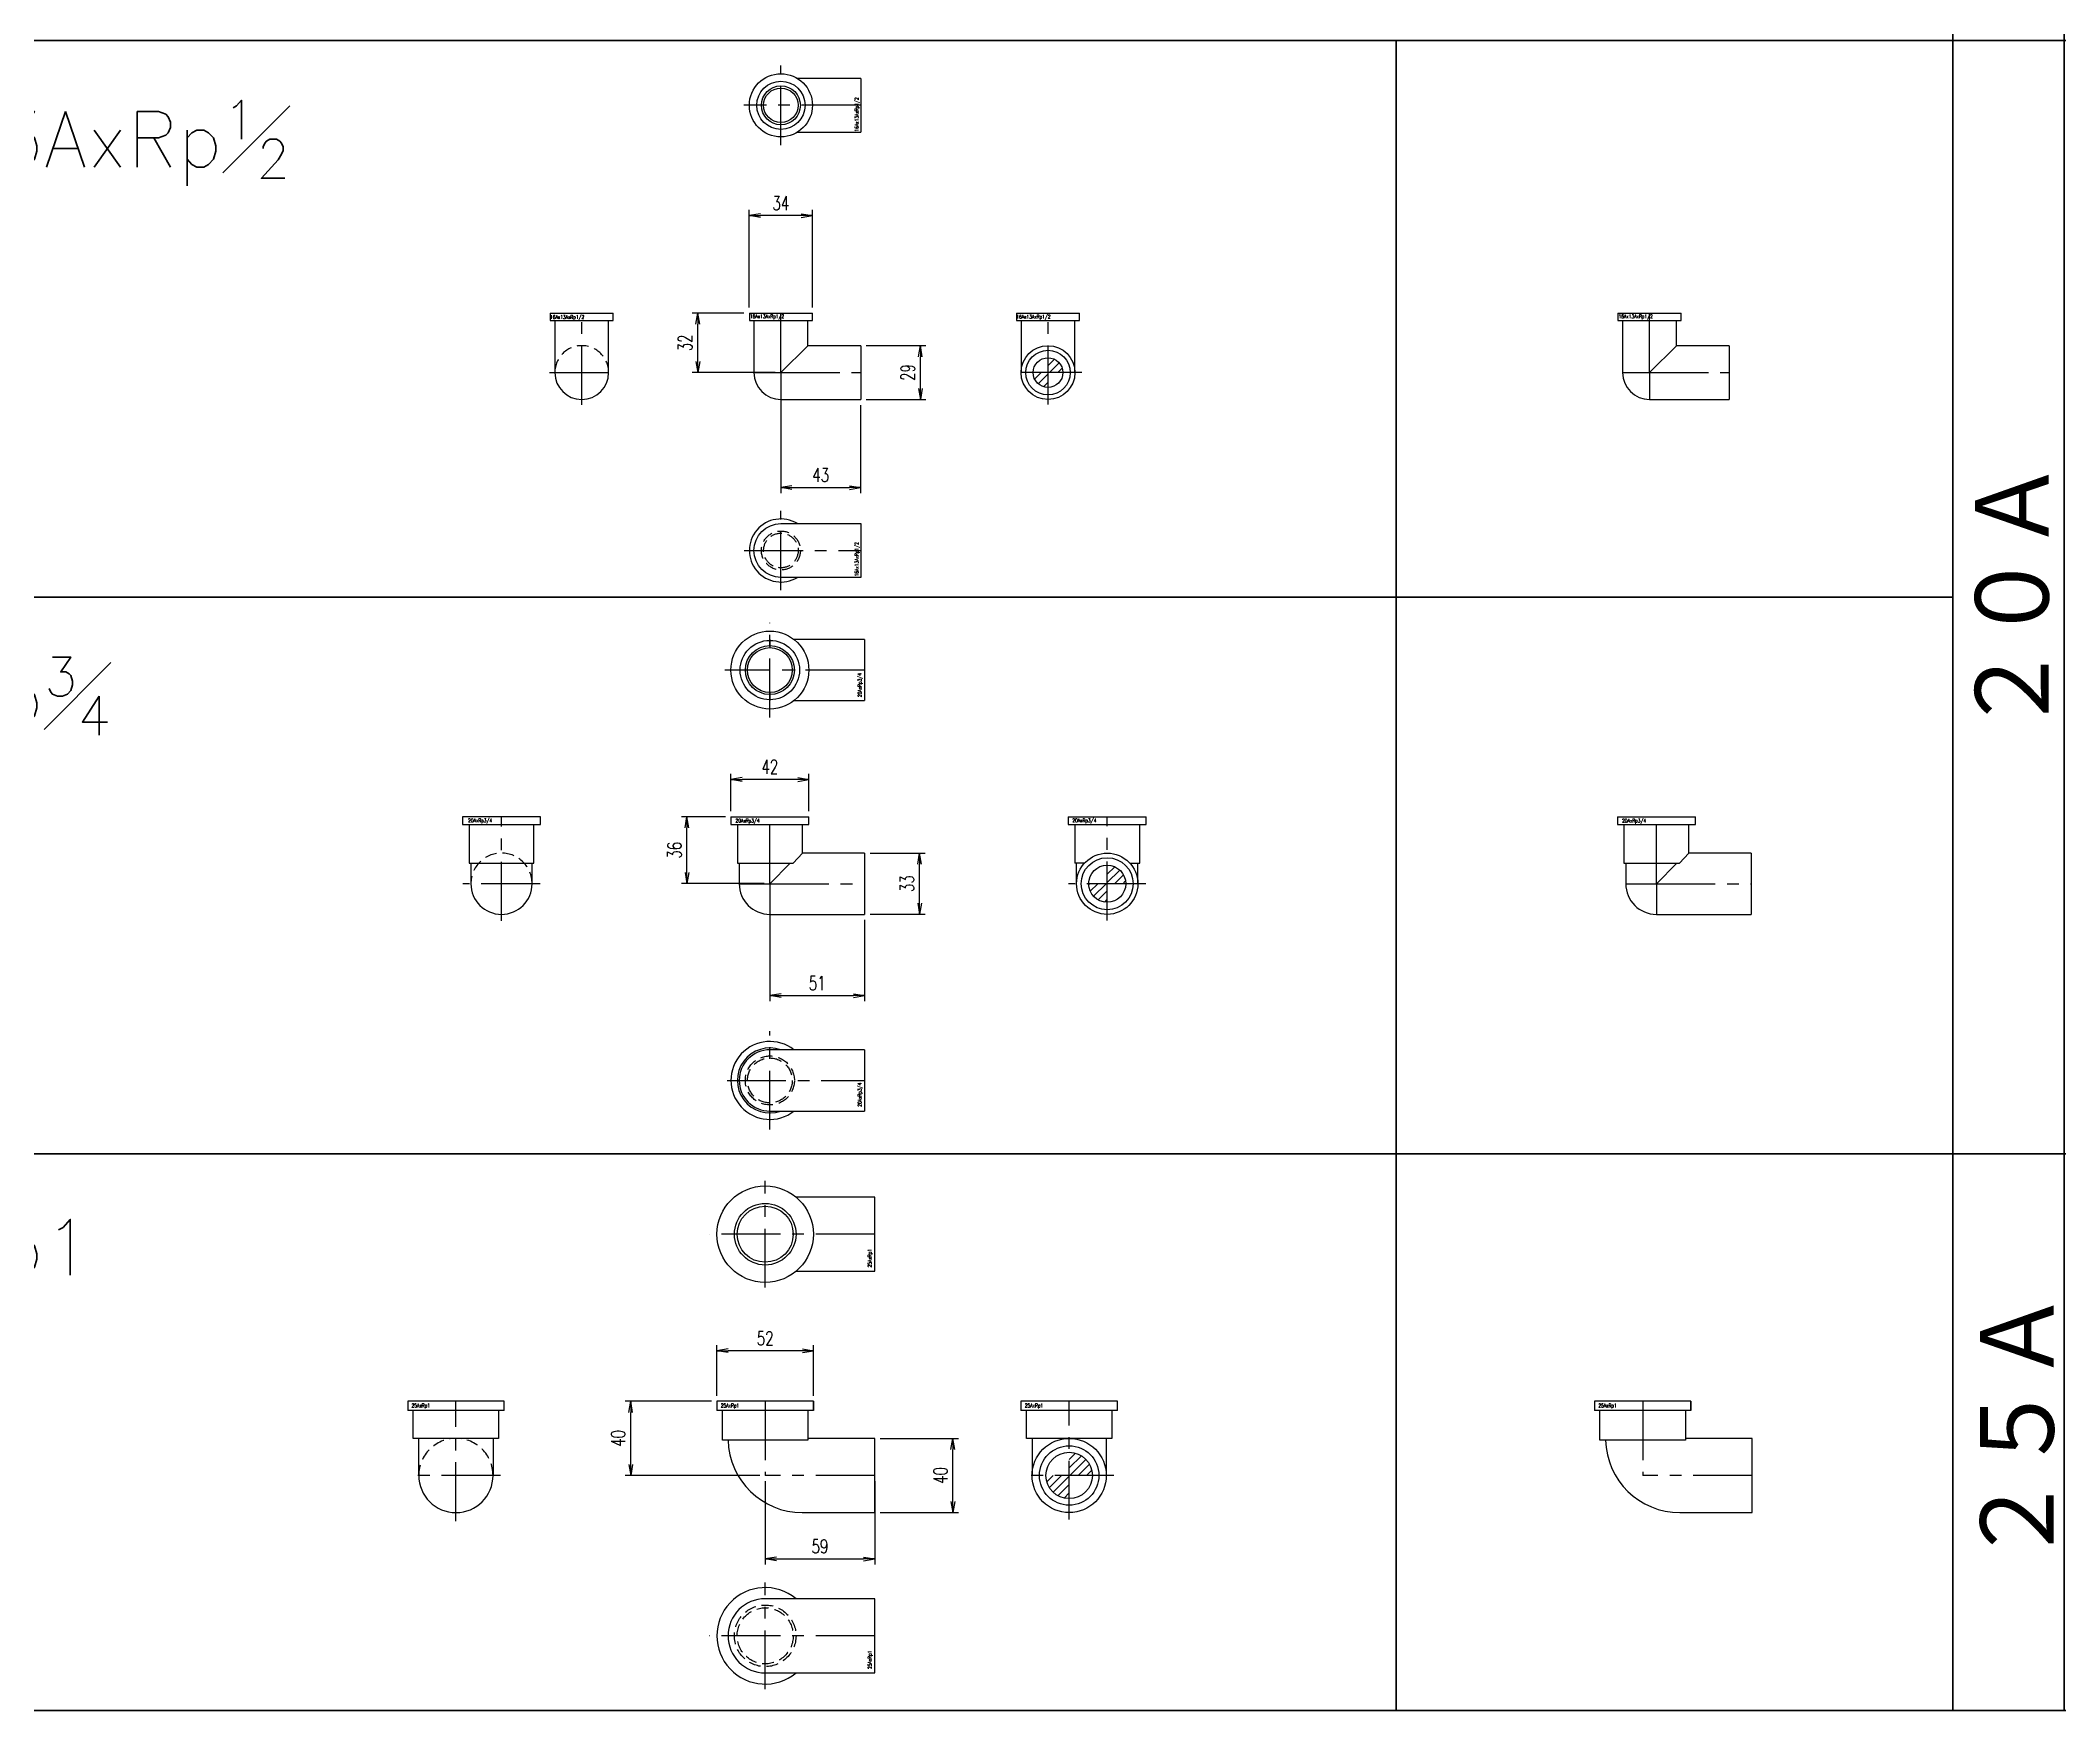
# Model space of a CAD drawing. Header units: millimetres. Extents: x 1711 to 90196, y -23291 to 8516.
# Drawn here: x 40797 to 41885, y -5161 to -4261 of the extents above; entities that cross this region are included whole.
import ezdxf

# ---------------------------------------------------------------- set-up
doc = ezdxf.new("R2010")
doc.units = ezdxf.units.MM
doc.header["$PDMODE"] = 35
doc.linetypes.add('CENTER', pattern=[50.8, 31.75, -6.35, 6.35, -6.35])
doc.linetypes.add('HIDDEN', pattern=[9.525, 6.35, -3.175])
doc.layers.add('line', color=153, linetype='Continuous', lineweight=50)
for name, color, linetype in [('寸法', 2, 'Continuous'), ('配管-CVP', 4, 'Continuous'), ('＃配管（PVC)', 21, 'Continuous')]:
    doc.layers.add(name, color=color, linetype=linetype)
doc.styles.add('kpk', font='romans.shx', dxfattribs={"width": 0.7, "bigfont": 'extfont2.shx'})
doc.styles.get("Standard").update_dxf_attribs({"font": 'romans.shx', "bigfont": 'extfont.shx'})
doc.dimstyles.new('KPK-3', dxfattribs={"dimscale": 3, "dimtxt": 2.5, "dimasz": 2, "dimexe": 1, "dimexo": 1, "dimgap": 1, "dimtad": 3, "dimdec": 1, "dimdsep": 46, "dimtxsty": 'kpk', "dimblk": 'OPEN', "dimcen": 2.5, "dimclrd": 2, "dimclre": 2, "dimclrt": 4, "dimadec": 1, "dimazin": 2, "dimtfac": 1, "dimtdec": 1, "dimtmove": 0, "dimatfit": 2, "dimldrblk": 'OPEN', "dimfxl": 0, "dimlwd": -1, "dimlwe": -1, "dimarcsym": 0})

# ---------------------------------------------------------------- blocks, each defined once
blk = doc.blocks.new('_Open')
at = {"color": 0, "linetype": 'ByBlock', "lineweight": -2}
for p, q in [((-1, 0.17), (0, 0)), ((-1, -0.17), (0, 0)), ((0, 0), (-1, 0))]:
    blk.add_line(p, q, dxfattribs=at)
blk = doc.blocks.new('*D2154')
at = {"layer": 'Defpoints', "color": 0, "transparency": 16777216}
for p in [(41151.7, -4407.6), (41179.4, -4407.6), (41196.4, -4439.6)]:
    blk.add_point(p, dxfattribs=at)
at = {"layer": '寸法', "color": 2, "transparency": 16777216}
for p, q in [((41176.4, -4407.6), (41148.7, -4407.6)), ((41151.7, -4433.6), (41151.7, -4413.6)), ((41193.4, -4439.6), (41148.7, -4439.6))]:
    blk.add_line(p, q, dxfattribs=at)
at = {"layer": '寸法', "color": 2, "transparency": 16777216, "xscale": 6, "yscale": 6, "zscale": 6}
for p, rotation in [((41151.7, -4407.6), 90), ((41151.7, -4439.6), 270)]:
    blk.add_blockref('_Open', p, dxfattribs=dict(at, rotation=rotation))
at = {"layer": '寸法', "color": 4, "transparency": 16777216, "insert": (41144.9, -4423.6), "char_height": 7.5, "attachment_point": 5, "rotation": 90, "style": 'kpk', "bg_fill": 3, "box_fill_scale": 1.1, "bg_fill_color": 256, "bg_fill_true_color": 13158600, "bg_fill_transparency": 0}
blk.add_mtext('32', dxfattribs=at)
blk = doc.blocks.new('*D2155')
at = {"layer": 'Defpoints', "color": 0, "transparency": 16777216}
for p in [(41196.4, -4439.6), (41239.4, -4454.1), (41239.4, -4501.6)]:
    blk.add_point(p, dxfattribs=at)
at = {"layer": '寸法', "color": 2, "transparency": 16777216}
for p, q in [((41196.4, -4442.6), (41196.4, -4504.6)), ((41239.4, -4457.1), (41239.4, -4504.6)), ((41202.4, -4501.6), (41233.4, -4501.6))]:
    blk.add_line(p, q, dxfattribs=at)
at = {"layer": '寸法', "color": 2, "transparency": 16777216, "xscale": 6, "yscale": 6, "zscale": 6, "rotation": 180}
blk.add_blockref('_Open', (41196.4, -4501.6), dxfattribs=at)
at = {"layer": '寸法', "color": 2, "transparency": 16777216, "xscale": 6, "yscale": 6, "zscale": 6}
blk.add_blockref('_Open', (41239.4, -4501.6), dxfattribs=at)
at = {"layer": '寸法', "color": 4, "transparency": 16777216, "insert": (41217.9, -4494.8), "char_height": 7.5, "attachment_point": 5, "style": 'kpk', "bg_fill": 3, "box_fill_scale": 1.1, "bg_fill_color": 256, "bg_fill_true_color": 13158600, "bg_fill_transparency": 0}
blk.add_mtext('43', dxfattribs=at)
blk = doc.blocks.new('*D2156')
at = {"layer": 'Defpoints', "color": 0, "transparency": 16777216}
for p in [(41239.4, -4425.1), (41271.6, -4425.1), (41239.4, -4454.1)]:
    blk.add_point(p, dxfattribs=at)
at = {"layer": '寸法', "color": 2, "transparency": 16777216}
for p, q in [((41242.4, -4425.1), (41274.6, -4425.1)), ((41271.6, -4448.1), (41271.6, -4431.1)), ((41242.4, -4454.1), (41274.6, -4454.1))]:
    blk.add_line(p, q, dxfattribs=at)
at = {"layer": '寸法', "color": 2, "transparency": 16777216, "xscale": 6, "yscale": 6, "zscale": 6}
for p, rotation in [((41271.6, -4425.1), 90), ((41271.6, -4454.1), 270)]:
    blk.add_blockref('_Open', p, dxfattribs=dict(at, rotation=rotation))
at = {"layer": '寸法', "color": 4, "transparency": 16777216, "insert": (41264.8, -4439.6), "char_height": 7.5, "attachment_point": 5, "rotation": 90, "style": 'kpk', "bg_fill": 3, "box_fill_scale": 1.1, "bg_fill_color": 256, "bg_fill_true_color": 13158600, "bg_fill_transparency": 0}
blk.add_mtext('29', dxfattribs=at)
blk = doc.blocks.new('*D2157')
at = {"layer": 'Defpoints', "color": 0, "transparency": 16777216}
for p in [(41179.4, -4355), (41179.4, -4407.6), (41213.4, -4407.6)]:
    blk.add_point(p, dxfattribs=at)
at = {"layer": '寸法', "color": 2, "transparency": 16777216}
for p, q in [((41179.4, -4404.6), (41179.4, -4352)), ((41207.4, -4355), (41185.4, -4355)), ((41213.4, -4404.6), (41213.4, -4352))]:
    blk.add_line(p, q, dxfattribs=at)
at = {"layer": '寸法', "color": 2, "transparency": 16777216, "xscale": 6, "yscale": 6, "zscale": 6, "rotation": 180}
blk.add_blockref('_Open', (41179.4, -4355), dxfattribs=at)
at = {"layer": '寸法', "color": 2, "transparency": 16777216, "xscale": 6, "yscale": 6, "zscale": 6}
blk.add_blockref('_Open', (41213.4, -4355), dxfattribs=at)
at = {"layer": '寸法', "color": 4, "transparency": 16777216, "insert": (41196.4, -4348.3), "char_height": 7.5, "attachment_point": 5, "style": 'kpk', "bg_fill": 3, "box_fill_scale": 1.1, "bg_fill_color": 256, "bg_fill_true_color": 13158600, "bg_fill_transparency": 0}
blk.add_mtext('34', dxfattribs=at)
blk = doc.blocks.new('*D2158')
at = {"layer": 'Defpoints', "color": 0, "transparency": 16777216}
for p in [(41145.8, -4679), (41169.5, -4679), (41190.5, -4715)]:
    blk.add_point(p, dxfattribs=at)
at = {"layer": '寸法', "color": 2, "transparency": 16777216}
for p, q in [((41166.5, -4679), (41142.8, -4679)), ((41145.8, -4709), (41145.8, -4685)), ((41187.5, -4715), (41142.8, -4715))]:
    blk.add_line(p, q, dxfattribs=at)
at = {"layer": '寸法', "color": 2, "transparency": 16777216, "xscale": 6, "yscale": 6, "zscale": 6}
for p, rotation in [((41145.8, -4679), 90), ((41145.8, -4715), 270)]:
    blk.add_blockref('_Open', p, dxfattribs=dict(at, rotation=rotation))
at = {"layer": '寸法', "color": 4, "transparency": 16777216, "insert": (41139.1, -4697), "char_height": 7.5, "attachment_point": 5, "rotation": 90, "style": 'kpk', "bg_fill": 3, "box_fill_scale": 1.1, "bg_fill_color": 256, "bg_fill_true_color": 13158600, "bg_fill_transparency": 0}
blk.add_mtext('36', dxfattribs=at)
blk = doc.blocks.new('*D2159')
at = {"layer": 'Defpoints', "color": 0, "transparency": 16777216}
for p in [(41190.5, -4715), (41241.5, -4731.5), (41241.5, -4775.3)]:
    blk.add_point(p, dxfattribs=at)
at = {"layer": '寸法', "color": 2, "transparency": 16777216}
for p, q in [((41190.5, -4718), (41190.5, -4778.3)), ((41241.5, -4734.5), (41241.5, -4778.3)), ((41196.5, -4775.3), (41235.5, -4775.3))]:
    blk.add_line(p, q, dxfattribs=at)
at = {"layer": '寸法', "color": 2, "transparency": 16777216, "xscale": 6, "yscale": 6, "zscale": 6, "rotation": 180}
blk.add_blockref('_Open', (41190.5, -4775.3), dxfattribs=at)
at = {"layer": '寸法', "color": 2, "transparency": 16777216, "xscale": 6, "yscale": 6, "zscale": 6}
blk.add_blockref('_Open', (41241.5, -4775.3), dxfattribs=at)
at = {"layer": '寸法', "color": 4, "transparency": 16777216, "insert": (41216, -4768.6), "char_height": 7.5, "attachment_point": 5, "style": 'kpk', "bg_fill": 3, "box_fill_scale": 1.1, "bg_fill_color": 256, "bg_fill_true_color": 13158600, "bg_fill_transparency": 0}
blk.add_mtext('51', dxfattribs=at)
blk = doc.blocks.new('*D2160')
at = {"layer": 'Defpoints', "color": 0, "transparency": 16777216}
for p in [(41241.5, -4698.5), (41271.2, -4698.5), (41241.5, -4731.5)]:
    blk.add_point(p, dxfattribs=at)
at = {"layer": '寸法', "color": 2, "transparency": 16777216}
for p, q in [((41244.5, -4698.5), (41274.2, -4698.5)), ((41271.2, -4725.5), (41271.2, -4704.5)), ((41244.5, -4731.5), (41274.2, -4731.5))]:
    blk.add_line(p, q, dxfattribs=at)
at = {"layer": '寸法', "color": 2, "transparency": 16777216, "xscale": 6, "yscale": 6, "zscale": 6}
for p, rotation in [((41271.2, -4698.5), 90), ((41271.2, -4731.5), 270)]:
    blk.add_blockref('_Open', p, dxfattribs=dict(at, rotation=rotation))
at = {"layer": '寸法', "color": 4, "transparency": 16777216, "insert": (41264.4, -4715), "char_height": 7.5, "attachment_point": 5, "rotation": 90, "style": 'kpk', "bg_fill": 3, "box_fill_scale": 1.1, "bg_fill_color": 256, "bg_fill_true_color": 13158600, "bg_fill_transparency": 0}
blk.add_mtext('33', dxfattribs=at)
blk = doc.blocks.new('*D2161')
at = {"layer": 'Defpoints', "color": 0, "transparency": 16777216}
for p in [(41169.5, -4658.9), (41169.5, -4679), (41211.5, -4679)]:
    blk.add_point(p, dxfattribs=at)
at = {"layer": '寸法', "color": 2, "transparency": 16777216}
for p, q in [((41169.5, -4676), (41169.5, -4655.9)), ((41211.5, -4676), (41211.5, -4655.9)), ((41205.5, -4658.9), (41175.5, -4658.9))]:
    blk.add_line(p, q, dxfattribs=at)
at = {"layer": '寸法', "color": 2, "transparency": 16777216, "xscale": 6, "yscale": 6, "zscale": 6, "rotation": 180}
blk.add_blockref('_Open', (41169.5, -4658.9), dxfattribs=at)
at = {"layer": '寸法', "color": 2, "transparency": 16777216, "xscale": 6, "yscale": 6, "zscale": 6}
blk.add_blockref('_Open', (41211.5, -4658.9), dxfattribs=at)
at = {"layer": '寸法', "color": 4, "transparency": 16777216, "insert": (41190.5, -4652.1), "char_height": 7.5, "attachment_point": 5, "style": 'kpk', "bg_fill": 3, "box_fill_scale": 1.1, "bg_fill_color": 256, "bg_fill_true_color": 13158600, "bg_fill_transparency": 0}
blk.add_mtext('42', dxfattribs=at)
blk = doc.blocks.new('*D2292')
at = {"layer": 'Defpoints', "color": 0, "transparency": 16777216}
for p in [(41188, -5033.9), (41247, -5033.9), (41247, -5078.9)]:
    blk.add_point(p, dxfattribs=at)
at = {"layer": '寸法', "color": 2, "transparency": 16777216}
for p, q in [((41188, -5036.9), (41188, -5081.9)), ((41247, -5036.9), (41247, -5081.9)), ((41194, -5078.9), (41241, -5078.9))]:
    blk.add_line(p, q, dxfattribs=at)
at = {"layer": '寸法', "color": 2, "transparency": 16777216, "xscale": 6, "yscale": 6, "zscale": 6, "rotation": 180}
blk.add_blockref('_Open', (41188, -5078.9), dxfattribs=at)
at = {"layer": '寸法', "color": 2, "transparency": 16777216, "xscale": 6, "yscale": 6, "zscale": 6}
blk.add_blockref('_Open', (41247, -5078.9), dxfattribs=at)
at = {"layer": '寸法', "color": 4, "transparency": 16777216, "insert": (41217.5, -5072.1), "char_height": 7.5, "attachment_point": 5, "style": 'kpk', "bg_fill": 3, "box_fill_scale": 1.1, "bg_fill_color": 256, "bg_fill_true_color": 13158600, "bg_fill_transparency": 0}
blk.add_mtext('59', dxfattribs=at)
blk = doc.blocks.new('*D2293')
at = {"layer": 'Defpoints', "color": 0, "transparency": 16777216}
for p in [(41115.5, -4993.9), (41162, -4993.9), (41188, -5033.9)]:
    blk.add_point(p, dxfattribs=at)
at = {"layer": '寸法', "color": 2, "transparency": 16777216}
for p, q in [((41159, -4993.9), (41112.5, -4993.9)), ((41115.5, -5027.9), (41115.5, -4999.9)), ((41185, -5033.9), (41112.5, -5033.9))]:
    blk.add_line(p, q, dxfattribs=at)
at = {"layer": '寸法', "color": 2, "transparency": 16777216, "xscale": 6, "yscale": 6, "zscale": 6}
for p, rotation in [((41115.5, -4993.9), 90), ((41115.5, -5033.9), 270)]:
    blk.add_blockref('_Open', p, dxfattribs=dict(at, rotation=rotation))
at = {"layer": '寸法', "color": 4, "transparency": 16777216, "insert": (41108.8, -5013.9), "char_height": 7.5, "attachment_point": 5, "rotation": 90, "style": 'kpk', "bg_fill": 3, "box_fill_scale": 1.1, "bg_fill_color": 256, "bg_fill_true_color": 13158600, "bg_fill_transparency": 0}
blk.add_mtext('40', dxfattribs=at)
blk = doc.blocks.new('16Ax13AxRp1／2-給水栓E-正面')
at = {"layer": '＃配管（PVC)', "color": 0, "linetype": 'ByBlock'}
for p, q in [((-17, 32), (-17, 28)), ((-17, 32), (17, 32)), ((-17, 28), (17, 28)), ((-14.5, 28), (-14.5, 0)), ((14.5, 14.5), (14.5, 28)), ((17, 28), (17, 32)), ((0, 0), (14.5, 14.5)), ((43, 14.5), (14.5, 14.5)), ((43, 14.5), (43, -14.5)), ((-14.5, 0), (0, 0)), ((0, 0), (0, -14.5)), ((0, -14.5), (43, -14.5))]:
    blk.add_line(p, q, dxfattribs=at)
at = {"layer": '＃配管（PVC)', "color": 2, "linetype": 'CENTER'}
for q in [(0, 32), (43, 0)]:
    blk.add_line((0, 0), q, dxfattribs=at)
at = {"layer": '＃配管（PVC)', "color": 0, "linetype": 'ByBlock'}
blk.add_arc((0, 0), 14.5, 180, 270, dxfattribs=at)
at = {"layer": 'Defpoints', "color": 6, "style": 'kpk', "width": 0.7}
blk.add_text('16Ax13AxRp1/2', height=2, dxfattribs=at).set_placement((-16.7, 29.3))
blk = doc.blocks.new('16Ax13AxRp1／2-給水栓E-上面')
at = {"color": 0, "ltscale": 0.5}
blk.add_line((8.9, -14.5), (43, -14.5), dxfattribs=at)
at = {"layer": '＃配管（PVC)', "color": 2, "linetype": 'CENTER'}
for p, q in [((0, -21.4), (0, 21.4)), ((43, 0), (-19.9, 0))]:
    blk.add_line(p, q, dxfattribs=at)
at = {"layer": '＃配管（PVC)', "color": 0, "linetype": 'ByBlock'}
for q in [(8.9, 14.5), (43, -14.5)]:
    blk.add_line((43, 14.5), q, dxfattribs=at)
for radius in [17, 13, 9.32]:
    blk.add_circle((0, 0), radius, dxfattribs=at)
at = {"layer": '＃配管（PVC)', "color": 42}
blk.add_circle((0, 0), 10.5, dxfattribs=at)
at = {"layer": 'Defpoints', "color": 6, "style": 'kpk', "width": 0.7}
blk.add_text('16Ax13AxRp1/2', height=2, rotation=90, dxfattribs=at).set_placement((41.8, -14.2))
blk = doc.blocks.new('16Ax13AxRp1／2-給水栓E-下面')
at = {"layer": '＃配管（PVC)', "color": 2, "linetype": 'CENTER'}
for p, q in [((0, -21.4), (0, 21.4)), ((-19.8, 0), (43, 0))]:
    blk.add_line(p, q, dxfattribs=at)
at = {"layer": '＃配管（PVC)', "color": 0, "linetype": 'ByBlock'}
blk.add_lwpolyline([(0, 14.5), (43, 14.5), (43, -14.5), (0, -14.5, -1)], format="xyb", close=True, dxfattribs=at)
at = {"layer": '＃配管（PVC)', "color": 132, "linetype": 'HIDDEN'}
for radius in [10.5, 9.32]:
    blk.add_circle((0, 0), radius, dxfattribs=at)
at = {"layer": '＃配管（PVC)', "color": 0, "linetype": 'ByBlock'}
blk.add_arc((0, 0), 17, 58.533, 301.467, dxfattribs=at)
at = {"layer": 'Defpoints', "color": 6, "style": 'kpk', "width": 0.7}
blk.add_text('16Ax13AxRp1/2', height=2, rotation=90, dxfattribs=at).set_placement((41.8, -14))
blk = doc.blocks.new('16Ax13AxRp1／2-給水栓E-半（穴無）')
at = {"color": 0, "linetype": 'ByBlock', "ltscale": 0.5}
blk.add_arc((0, 0), 14.5, 180, 0, dxfattribs=at)
at = {"layer": '＃配管（PVC)', "color": 0, "linetype": 'ByBlock'}
for p, q in [((-17, 32), (17, 32)), ((-17, 32), (-17, 28)), ((-17, 28), (17, 28)), ((-14.5, 28), (-14.5, 0)), ((14.5, 0), (14.5, 28)), ((17, 28), (17, 32))]:
    blk.add_line(p, q, dxfattribs=at)
at = {"layer": '＃配管（PVC)', "color": 2, "linetype": 'CENTER'}
for p, q in [((0, -17.3), (0, 32)), ((-17.4, 0), (17.4, 0))]:
    blk.add_line(p, q, dxfattribs=at)
at = {"layer": '＃配管（PVC)', "color": 132, "linetype": 'HIDDEN'}
blk.add_arc((0, 0), 14.5, 0, 180, dxfattribs=at)
at = {"layer": 'Defpoints', "color": 6, "style": 'kpk', "width": 0.7}
blk.add_text('16Ax13AxRp1/2', height=2, dxfattribs=at).set_placement((-17.1, 28.9))
blk = doc.blocks.new('16Ax13AxRp1／2-給水栓E')
at = {"color": 0}
blk.add_blockref('16Ax13AxRp1／2-給水栓E-正面', (0, 0), dxfattribs=at)
blk = doc.blocks.new('20AxRp3／4-給水栓E-正面')
at = {"layer": '＃配管（PVC)', "color": 0, "linetype": 'ByBlock'}
for p, q in [((-21, 36), (-21, 32)), ((-21, 36), (21, 36)), ((21, 32), (21, 36)), ((-21, 32), (21, 32)), ((-17.5, 32), (-17.5, 11)), ((17.5, 16.5), (17.5, 32)), ((-17.5, 11), (12.5, 11)), ((-16.5, 11), (-16.5, 0)), ((0, 0), (11, 11)), ((12.5, 11), (17.5, 16.5)), ((51, 16.5), (17.5, 16.5)), ((51, 16.5), (51, -16.5)), ((-16.5, 0), (0, 0)), ((0, -16.5), (51, -16.5))]:
    blk.add_line(p, q, dxfattribs=at)
at = {"layer": '＃配管（PVC)', "color": 2, "linetype": 'CENTER'}
for q in [(0, 36), (51, 0)]:
    blk.add_line((0, 0), q, dxfattribs=at)
at = {"layer": '＃配管（PVC)', "color": 0}
blk.add_line((0, 0), (0, -16.5), dxfattribs=at)
at = {"layer": '＃配管（PVC)', "color": 0, "linetype": 'ByBlock'}
blk.add_arc((0, 0), 16.5, 180, 270, dxfattribs=at)
at = {"layer": 'Defpoints', "color": 6, "style": 'kpk', "width": 0.7}
blk.add_text('20AxRp3/4 ', height=2, dxfattribs=at).set_placement((-18.5, 33))
blk = doc.blocks.new('20AxRp3／4-給水栓E-上面')
at = {"color": 0, "ltscale": 0.5}
for p, q in [((51, 16.5), (51, -16.5)), ((0, -12.1), (0, -16.5))]:
    blk.add_line(p, q, dxfattribs=at)
at = {"layer": '＃配管（PVC)', "color": 2, "linetype": 'CENTER'}
for p, q in [((0, -25.5), (0, 25.5)), ((51, 0), (-24.3, 0))]:
    blk.add_line(p, q, dxfattribs=at)
at = {"layer": '＃配管（PVC)', "color": 0}
for p, q in [((0, 16.5), (0, 12.1)), ((13, -16.5), (51, -16.5))]:
    blk.add_line(p, q, dxfattribs=at)
at = {"layer": '＃配管（PVC)', "color": 0, "linetype": 'ByBlock'}
blk.add_line((51, 16.5), (13, 16.5), dxfattribs=at)
for radius in [21, 16, 12.1]:
    blk.add_circle((0, 0), radius, dxfattribs=at)
at = {"layer": '＃配管（PVC)', "color": 42}
blk.add_circle((0, 0), 13.2, dxfattribs=at)
at = {"layer": 'Defpoints', "color": 6, "style": 'kpk', "width": 0.7}
blk.add_text('20AxRp3/4 ', height=2, rotation=90, dxfattribs=at).set_placement((49.4, -14.6))
blk = doc.blocks.new('20AxRp3／4-給水栓E-下面')
at = {"layer": '＃配管（PVC)', "color": 2, "linetype": 'CENTER'}
for p, q in [((0, -26.5), (0, 26.5)), ((-23.1, 0), (51, 0))]:
    blk.add_line(p, q, dxfattribs=at)
at = {"layer": '＃配管（PVC)', "color": 0, "linetype": 'ByBlock'}
for p, q in [((51, 16.5), (0, 16.5)), ((51, 16.5), (51, -16.5)), ((0, -16.5), (51, -16.5))]:
    blk.add_line(p, q, dxfattribs=at)
at = {"layer": '＃配管（PVC)', "color": 132, "linetype": 'HIDDEN'}
for radius in [13.2, 12.1]:
    blk.add_circle((0, 0), radius, dxfattribs=at)
at = {"layer": '＃配管（PVC)', "color": 0, "linetype": 'ByBlock'}
for radius, start, end in [(21, 51.7868, 308.2132), (17.5, 70.537, 289.463), (16.5, 90, 270)]:
    blk.add_arc((0, 0), radius, start, end, dxfattribs=at)
at = {"layer": 'Defpoints', "color": 6, "style": 'kpk', "width": 0.7}
blk.add_text('20AxRp3/4 ', height=2, rotation=90, dxfattribs=at).set_placement((49.4, -14.2))
blk = doc.blocks.new('20AxRp3／4-給水栓E-側面（穴有）')
at = {"layer": '＃配管（PVC)'}
h = blk.add_hatch(dxfattribs=at)
h.set_pattern_fill('ANSI31', color=252)
h.paths.add_polyline_path([(10, 0, 0.414214), (0, 10), (0, 0)])
h.paths.add_polyline_path([(0, 0), (-10, 0, 0.414214), (0, -10)])
at = {"layer": '＃配管（PVC)', "color": 0, "linetype": 'ByBlock'}
for p, q in [((-21, 36), (-21, 32)), ((-21, 36), (21, 36)), ((21, 32), (21, 36)), ((-21, 32), (21, 32)), ((-17.5, 32), (-17.5, 11)), ((17.5, 11), (17.5, 32)), ((-12.3, 11), (-17.5, 11)), ((-16.5, 0), (-16.5, 11)), ((12.3, 11), (17.5, 11)), ((16.5, 0), (16.5, 11))]:
    blk.add_line(p, q, dxfattribs=at)
at = {"layer": '＃配管（PVC)', "color": 2, "linetype": 'CENTER'}
for p, q in [((0, -19.8), (0, 36)), ((20.8, 0), (-20.8, 0))]:
    blk.add_line(p, q, dxfattribs=at)
at = {"layer": '＃配管（PVC)', "color": 0}
blk.add_line((16.5, 0), (13, 0), dxfattribs=at)
at = {"layer": '＃配管（PVC)', "color": 0, "linetype": 'ByBlock'}
for radius in [16.5, 14, 10]:
    blk.add_circle((0, 0), radius, dxfattribs=at)
at = {"layer": 'Defpoints', "color": 6, "style": 'kpk', "width": 0.7}
blk.add_text('20AxRp3/4 ', height=2, dxfattribs=at).set_placement((-18.8, 33.1))
blk = doc.blocks.new('20AxRp3／4-給水栓E-側面（穴無）')
at = {"layer": '＃配管（PVC)', "color": 2, "linetype": 'CENTER'}
for p, q in [((0, -20), (0, 36)), ((20.8, 0), (-20.8, 0))]:
    blk.add_line(p, q, dxfattribs=at)
at = {"layer": '＃配管（PVC)', "color": 0, "linetype": 'ByBlock'}
for p, q in [((-16.5, 11), (-16.5, 0)), ((16.5, 0), (16.5, 11))]:
    blk.add_line(p, q, dxfattribs=at)
blk.add_lwpolyline([(-21, 36), (-21, 32), (21, 32), (21, 36)], close=True, dxfattribs=at)
blk.add_lwpolyline([(-17.5, 32), (-17.5, 11), (17.5, 11), (17.5, 32)], dxfattribs=at)
at = {"layer": '＃配管（PVC)', "color": 132, "linetype": 'HIDDEN'}
blk.add_arc((0, 0), 16.5, 0, 180, dxfattribs=at)
at = {"layer": '＃配管（PVC)', "color": 0, "linetype": 'ByBlock'}
blk.add_arc((0, 0), 16.5, 180, 0, dxfattribs=at)
at = {"layer": 'Defpoints', "color": 6, "style": 'kpk', "width": 0.7}
blk.add_text('20AxRp3/4 ', height=2, dxfattribs=at).set_placement((-18, 33.1))
blk = doc.blocks.new('20AxRp3／4-給水栓E')
at = {"color": 0}
blk.add_blockref('20AxRp3／4-給水栓E-正面', (0, 0), dxfattribs=at)
blk = doc.blocks.new('16Ax13AxRp1／2-給水栓E-側面（穴有）')
at = {"layer": '＃配管（PVC)'}
h = blk.add_hatch(dxfattribs=at)
h.set_pattern_fill('ANSI31', color=252)
h.set_pattern_definition([(45, (-37768.223, 4439.6084), (-2.24506403, 2.24506403), [])])
h.paths.add_polyline_path([(0, 0), (8, 0, 0.414214), (0, 8)])
h.paths.add_polyline_path([(0, -8), (0, 0), (-8, 0, 0.414214)])
at = {"layer": '＃配管（PVC)', "color": 0, "linetype": 'ByBlock'}
for p, q in [((-17, 32), (-17, 28)), ((-17, 32), (17, 32)), ((-17, 28), (17, 28)), ((-14.5, 28), (-14.5, 0)), ((14.5, 0), (14.5, 28)), ((17, 28), (17, 32))]:
    blk.add_line(p, q, dxfattribs=at)
at = {"layer": '＃配管（PVC)', "color": 2, "linetype": 'CENTER'}
for p, q in [((0, -17.2), (0, 32)), ((18.3, 0), (-18.3, 0))]:
    blk.add_line(p, q, dxfattribs=at)
at = {"layer": '＃配管（PVC)', "color": 0}
for p, q in [((-11, 0), (-14.5, 0)), ((14.5, 0), (11, 0))]:
    blk.add_line(p, q, dxfattribs=at)
at = {"layer": '＃配管（PVC)', "color": 0, "linetype": 'ByBlock'}
for radius in [14.5, 12, 8]:
    blk.add_circle((0, 0), radius, dxfattribs=at)
at = {"layer": 'Defpoints', "color": 6, "ltscale": 0.5, "style": 'kpk', "width": 0.7}
blk.add_text('16Ax13AxRp1/2', height=2, dxfattribs=at).set_placement((-17.1, 29.1))
blk = doc.blocks.new('25AxRp1-給水栓E-下面')
at = {"layer": '＃配管（PVC)', "color": 2, "linetype": 'CENTER'}
for p, q in [((0, -28.8), (0, 28.8)), ((59, 0), (-30, 0))]:
    blk.add_line(p, q, dxfattribs=at)
at = {"layer": '＃配管（PVC)', "color": 0, "linetype": 'ByBlock'}
blk.add_lwpolyline([(0, -20), (59, -20), (59, 20), (0, 20)], dxfattribs=at)
at = {"layer": '＃配管（PVC)', "color": 132, "linetype": 'HIDDEN'}
for radius in [16.6, 15.1]:
    blk.add_circle((0, 0), radius, dxfattribs=at)
at = {"layer": '＃配管（PVC)', "color": 0, "linetype": 'ByBlock'}
for radius, start, end in [(26, 50.2849, 309.7151), (20, 90, 270)]:
    blk.add_arc((0, 0), radius, start, end, dxfattribs=at)
at = {"layer": 'Defpoints', "color": 6, "style": 'kpk', "width": 0.7}
blk.add_text('25AxRp1 ', height=2, rotation=90, dxfattribs=at).set_placement((57.3, -17.9))
blk = doc.blocks.new('25AxRp1-給水栓E-上面')
at = {"layer": '＃配管（PVC)', "color": 2, "linetype": 'CENTER'}
for p, q in [((0, -28.8), (0, 28.8)), ((59, 0), (-29.9, 0))]:
    blk.add_line(p, q, dxfattribs=at)
at = {"layer": '＃配管（PVC)', "color": 0, "linetype": 'ByBlock'}
for p, q in [((59, 20), (16.6, 20)), ((59, -20), (59, 20)), ((16.6, -20), (59, -20))]:
    blk.add_line(p, q, dxfattribs=at)
for radius in [26, 15.1]:
    blk.add_circle((0, 0), radius, dxfattribs=at)
at = {"layer": '＃配管（PVC)', "color": 42, "linetype": 'ByBlock'}
blk.add_circle((0, 0), 16.6, dxfattribs=at)
at = {"layer": 'Defpoints', "color": 6, "style": 'kpk', "width": 0.7}
blk.add_text('25AxRp1 ', height=2, rotation=90, dxfattribs=at).set_placement((57.3, -17.9))
blk = doc.blocks.new('25AxRp1-給水栓E-正面')
at = {"layer": '＃配管（PVC)', "color": 0, "linetype": 'ByBlock'}
for p, q in [((26, 40), (-26, 40)), ((-26, 40), (-26, 35)), ((26, 35), (-26, 35)), ((-23, 19), (-23, 35)), ((23, 35), (23, 19)), ((26, 40), (26, 35)), ((26, 35), (26, 40)), ((23, 19), (-23, 19))]:
    blk.add_line(p, q, dxfattribs=at)
at = {"layer": '＃配管（PVC)', "color": 2, "linetype": 'CENTER'}
for p in [(0, 40), (59, 0)]:
    blk.add_line(p, (0, 0), dxfattribs=at)
at = {"layer": '＃配管（PVC)', "color": 0, "linetype": 'ByBlock'}
blk.add_lwpolyline([(20, -20), (59, -20), (59, 20), (23, 20)], dxfattribs=at)
blk.add_arc((20, 20), 40, 181.4325, 270, dxfattribs=at)
at = {"layer": 'Defpoints', "color": 6, "style": 'kpk', "width": 0.7}
blk.add_text('25AxRp1 ', height=2, dxfattribs=at).set_placement((-23.9, 36.7))
blk = doc.blocks.new('25AxRp1-給水栓E-側面（穴有）')
at = {"layer": '＃配管（PVC)'}
h = blk.add_hatch(dxfattribs=at)
h.set_pattern_fill('ANSI31', color=252)
h.set_pattern_definition([(45, (-37785.4037, 5033.895), (-2.24506403, 2.24506403), [])])
h.paths.add_polyline_path([(12.5, 0, 0.414214), (0, 12.5), (0, 0)])
h.paths.add_polyline_path([(-12.5, 0, 0.414214), (0, -12.5), (0, 0)])
at = {"layer": '＃配管（PVC)', "color": 0, "linetype": 'ByBlock'}
for p, q in [((26, 40), (-26, 40)), ((-26, 40), (-26, 35)), ((26, 35), (-26, 35)), ((-23, 20), (-23, 35)), ((23, 35), (23, 20)), ((26, 35), (26, 40)), ((23, 20), (-23, 20)), ((-20, 20), (-20, 0)), ((20, 20), (20, 0))]:
    blk.add_line(p, q, dxfattribs=at)
at = {"layer": '＃配管（PVC)', "color": 2, "linetype": 'CENTER'}
for p, q in [((0, -23.8), (0, 40)), ((24, 0), (-24, 0))]:
    blk.add_line(p, q, dxfattribs=at)
at = {"layer": '＃配管（PVC)', "color": 0, "linetype": 'ByBlock'}
for radius in [20, 16, 12.5]:
    blk.add_circle((0, 0), radius, dxfattribs=at)
at = {"layer": 'Defpoints', "color": 6, "ltscale": 0.5, "style": 'kpk', "width": 0.7}
blk.add_text('25AxRp1 ', height=2, dxfattribs=at).set_placement((-23.9, 36.7))
blk = doc.blocks.new('25AxRp1-給水栓E-側面（穴無）')
at = {"layer": '＃配管（PVC)', "color": 0, "linetype": 'ByBlock'}
for p, q in [((26, 40), (-26, 40)), ((-26, 40), (-26, 35)), ((26, 35), (-26, 35)), ((-23, 20), (-23, 35)), ((23, 35), (23, 20)), ((26, 35), (26, 40)), ((23, 20), (-23, 20)), ((-20, 0), (-20, 20)), ((20, 20), (20, 0))]:
    blk.add_line(p, q, dxfattribs=at)
at = {"layer": '＃配管（PVC)', "color": 2, "linetype": 'CENTER'}
for p, q in [((0, -24.6), (0, 40)), ((24, 0), (-24, 0))]:
    blk.add_line(p, q, dxfattribs=at)
at = {"layer": '＃配管（PVC)', "color": 132, "linetype": 'HIDDEN'}
blk.add_arc((0, 0), 20, 0, 180, dxfattribs=at)
at = {"layer": '＃配管（PVC)', "color": 0, "linetype": 'ByBlock'}
blk.add_arc((0, 0), 20, 180, 0, dxfattribs=at)
at = {"layer": 'Defpoints', "color": 6, "ltscale": 0.5, "style": 'kpk', "width": 0.7}
blk.add_text('25AxRp1 ', height=2, dxfattribs=at).set_placement((-23.9, 36.7))
blk = doc.blocks.new('*U320')
at = {"color": 0}
blk.add_blockref('25AxRp1-給水栓E-正面', (0, 0), dxfattribs=at)
blk = doc.blocks.new('*D2290')
at = {"layer": 'Defpoints', "color": 0, "transparency": 16777216}
for p in [(41162, -4966.7), (41162, -4993.9), (41214, -4993.9)]:
    blk.add_point(p, dxfattribs=at)
at = {"layer": '寸法', "color": 2, "transparency": 16777216}
for p, q in [((41162, -4990.9), (41162, -4963.7)), ((41208, -4966.7), (41168, -4966.7)), ((41214, -4990.9), (41214, -4963.7))]:
    blk.add_line(p, q, dxfattribs=at)
at = {"layer": '寸法', "color": 2, "transparency": 16777216, "xscale": 6, "yscale": 6, "zscale": 6, "rotation": 180}
blk.add_blockref('_Open', (41162, -4966.7), dxfattribs=at)
at = {"layer": '寸法', "color": 2, "transparency": 16777216, "xscale": 6, "yscale": 6, "zscale": 6}
blk.add_blockref('_Open', (41214, -4966.7), dxfattribs=at)
at = {"layer": '寸法', "color": 4, "transparency": 16777216, "insert": (41188, -4960), "char_height": 7.5, "attachment_point": 5, "style": 'kpk', "bg_fill": 3, "box_fill_scale": 1.1, "bg_fill_color": 256, "bg_fill_true_color": 13158600, "bg_fill_transparency": 0}
blk.add_mtext('52', dxfattribs=at)
blk = doc.blocks.new('*D2291')
at = {"layer": 'Defpoints', "color": 0, "transparency": 16777216}
for p in [(41247, -5013.9), (41289.1, -5013.9), (41247, -5053.9)]:
    blk.add_point(p, dxfattribs=at)
at = {"layer": '寸法', "color": 2, "transparency": 16777216}
for p, q in [((41250, -5013.9), (41292.1, -5013.9)), ((41289.1, -5047.9), (41289.1, -5019.9)), ((41250, -5053.9), (41292.1, -5053.9))]:
    blk.add_line(p, q, dxfattribs=at)
at = {"layer": '寸法', "color": 2, "transparency": 16777216, "xscale": 6, "yscale": 6, "zscale": 6}
for p, rotation in [((41289.1, -5013.9), 90), ((41289.1, -5053.9), 270)]:
    blk.add_blockref('_Open', p, dxfattribs=dict(at, rotation=rotation))
at = {"layer": '寸法', "color": 4, "transparency": 16777216, "insert": (41282.4, -5033.9), "char_height": 7.5, "attachment_point": 5, "rotation": 90, "style": 'kpk', "bg_fill": 3, "box_fill_scale": 1.1, "bg_fill_color": 256, "bg_fill_true_color": 13158600, "bg_fill_transparency": 0}
blk.add_mtext('40', dxfattribs=at)
blk = doc.blocks.new('A$Cf01605b7')
at = {"layer": 'line'}
blk.add_line((2520, 0), (2520, -1360), dxfattribs=at)
for points in [[(2520, -1360), (2520, 0), (2580, 0), (2580, -1360)], [(2520, -460), (1320, -460), (1260, -460)], [(3780, -460), (2580, -460), (2520, -460)], [(2520, -760), (1260, -760)], [(2520, -1060), (1320, -1060), (1260, -1060)], [(3780, -1060), (2580, -1060), (2520, -1060)], [(2520, -1360), (1320, -1360), (1260, -1360)], [(3780, -1360), (2580, -1360), (2520, -1360)]]:
    blk.add_lwpolyline(points, dxfattribs=at)
for points in [[(2520, -460), (2220, -460), (2220, -760), (2520, -760)], [(2520, -760), (2220, -760), (2220, -1060), (2520, -1060)], [(2520, -1060), (2220, -1060), (2220, -1360), (2520, -1360)]]:
    blk.add_lwpolyline(points, close=True, dxfattribs=at)
at = {"layer": 'line', "char_height": 30, "attachment_point": 4}
for s, insert in [('\\A1;16Ax13AxRp{\\H0.7x;\\S1#2;}', (1343.6, -515.3)), ('\\A1;20AxRp{\\H0.7x;\\S3#4;}', (1343.6, -815.3)), ('25AxRp1', (1343.6, -1115.3))]:
    blk.add_mtext(s, dxfattribs=dict(at, insert=insert))
at = {"layer": 'line', "char_height": 45, "attachment_point": 5, "rotation": 90}
for s, insert in [('２０Ａ', (2553.4, -760)), ('２５Ａ', (2556.2, -1207.6))]:
    blk.add_mtext(s, dxfattribs=dict(at, insert=insert))

msp = doc.modelspace()

# ---------------------------------------------------------------- block references
at = {"layer": '配管-CVP'}
for name, p in [('16Ax13AxRp1／2-給水栓E-上面', (41196.4381, -4295.5876)), ('16Ax13AxRp1／2-給水栓E-半（穴無）', (41089.1235, -4439.6084)), ('16Ax13AxRp1／2-給水栓E-側面（穴有）', (41340.3583, -4439.6084)), ('16Ax13AxRp1／2-給水栓E', (41664.4532, -4439.6084)), ('16Ax13AxRp1／2-給水栓E-下面', (41196.4381, -4535.4759)), ('20AxRp3／4-給水栓E-上面', (41190.494, -4599.8906)), ('20AxRp3／4-給水栓E-側面（穴無）', (41045.8848, -4715.0448)), ('20AxRp3／4-給水栓E-側面（穴有）', (41372.2585, -4715.0448)), ('20AxRp3／4-給水栓E', (41668.1559, -4715.0448)), ('20AxRp3／4-給水栓E-下面', (41190.494, -4821.0365)), ('25AxRp1-給水栓E-上面', (41187.9754, -4903.8949)), ('25AxRp1-給水栓E-側面（穴無）', (41021.3335, -5033.8949)), ('25AxRp1-給水栓E-側面（穴有）', (41351.7729, -5033.8949)), ('*U320', (41660.7813, -5033.8949)), ('25AxRp1-給水栓E-下面', (41187.9754, -5120.3052))]:
    msp.add_blockref(name, p, dxfattribs=at)

# ---------------------------------------------------------------- dimensions: what is measured, and where the dimension line sits
at = {"layer": '寸法'}
for base, p1, p2, picture, middle in [((41151.6509, -4407.6084), (41196.4381, -4439.6084), (41179.4381, -4407.6084), '*D2154', (41144.9009, -4423.6084)), ((41145.8276, -4679.0448), (41190.494, -4715.0448), (41169.494, -4679.0448), '*D2158', (41139.0776, -4697.0448))]:
    dim = msp.add_linear_dim(base=base, p1=p1, p2=p2, angle=90, dimstyle='KPK-3', dxfattribs=at)
    dim.commit()
    dim.dimension.update_dxf_attribs({"geometry": picture, "text_midpoint": middle})
dim = msp.add_linear_dim(base=(41246.9754, -5078.8571), p1=(41187.9754, -5033.8949), p2=(41246.9754, -5033.8949), dimstyle='KPK-3', dxfattribs=at)
dim.commit()
dim.dimension.update_dxf_attribs({"geometry": '*D2292', "text_midpoint": (41217.4754, -5072.1071)})

# ---------------------------------------------------------------- next in the draw order: dimensions: what is measured, and where the dimension line sits
for base, p1, p2, angle, picture, middle in [((41179.4381, -4355.0148), (41213.4381, -4407.6084), (41179.4381, -4407.6084), 180, '*D2157', (41196.4381, -4348.2648)), ((41239.4381, -4501.5827), (41196.4381, -4439.6084), (41239.4381, -4454.1084), 180, '*D2155', (41217.9381, -4494.8327)), ((41169.494, -4658.861), (41211.494, -4679.0448), (41169.494, -4679.0448), 180, '*D2161', (41190.494, -4652.111)), ((41241.494, -4775.3423), (41190.494, -4715.0448), (41241.494, -4731.5448), 180, '*D2159', (41215.994, -4768.5923)), ((41115.5084, -4993.8949), (41187.9754, -5033.8949), (41161.9754, -4993.8949), 90, '*D2293', (41108.7584, -5013.8949))]:
    dim = msp.add_linear_dim(base=base, p1=p1, p2=p2, angle=angle, dimstyle='KPK-3', dxfattribs=at)
    dim.commit()
    dim.dimension.update_dxf_attribs({"geometry": picture, "text_midpoint": middle})

# ---------------------------------------------------------------- next in the draw order: block references
at = {"layer": '配管-CVP'}
msp.add_blockref('25AxRp1-給水栓E-正面', (41187.9754, -5033.8949), dxfattribs=at)

# ---------------------------------------------------------------- next in the draw order: dimensions: what is measured, and where the dimension line sits
at = {"layer": '寸法'}
for base, p1, p2, picture, middle in [((41271.5794, -4425.1084), (41239.4381, -4454.1084), (41239.4381, -4425.1084), '*D2156', (41264.8294, -4439.6084)), ((41271.1724, -4698.5448), (41241.494, -4731.5448), (41241.494, -4698.5448), '*D2160', (41264.4224, -4715.0448))]:
    dim = msp.add_linear_dim(base=base, p1=p1, p2=p2, angle=90, dimstyle='KPK-3', dxfattribs=at)
    dim.commit()
    dim.dimension.update_dxf_attribs({"geometry": picture, "text_midpoint": middle})

# ---------------------------------------------------------------- next in the draw order: block references
at = {"layer": '配管-CVP'}
for name, p in [('16Ax13AxRp1／2-給水栓E-正面', (41196.4381, -4439.6084)), ('20AxRp3／4-給水栓E-正面', (41190.494, -4715.0448))]:
    msp.add_blockref(name, p, dxfattribs=at)

# ---------------------------------------------------------------- next in the draw order: dimensions: what is measured, and where the dimension line sits
at = {"layer": '寸法'}
dim = msp.add_linear_dim(base=(41161.9754, -4966.7068), p1=(41213.9754, -4993.8949), p2=(41161.9754, -4993.8949), dimstyle='KPK-3', dxfattribs=at)
dim.commit()
dim.dimension.update_dxf_attribs({"geometry": '*D2290', "text_midpoint": (41187.9754, -4959.9568)})
dim = msp.add_linear_dim(base=(41289.1212, -5013.8949), p1=(41246.9754, -5053.8949), p2=(41246.9754, -5013.8949), angle=90, dimstyle='KPK-3', dxfattribs=at)
dim.commit()
dim.dimension.update_dxf_attribs({"geometry": '*D2291', "text_midpoint": (41282.3712, -5033.8949)})

# ---------------------------------------------------------------- next in the draw order: block references
at = {"layer": 'line'}
msp.add_blockref('A$Cf01605b7', (39307.932, -3800.6046), dxfattribs=at)

doc.saveas('drawing.dxf')
